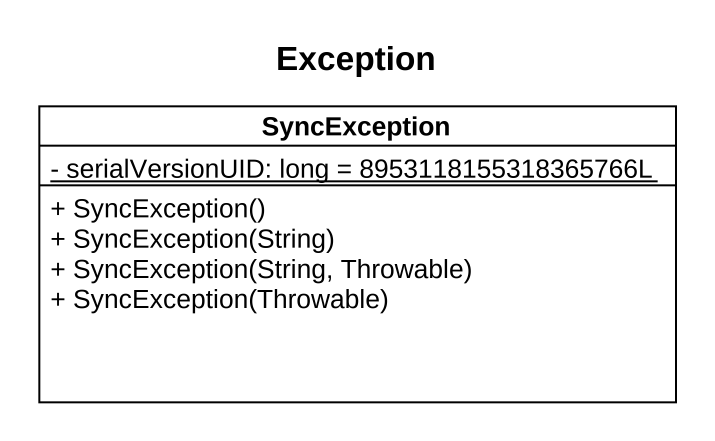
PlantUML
@startuml
title Exception
hide circle
hide empty members
skinparam classAttributeIconSize 0
class SyncException {
  {static} - serialVersionUID: long = 8953118155318365766L
  + SyncException()
  + SyncException(String)
  + SyncException(String, Throwable)
  + SyncException(Throwable)
}
@enduml
